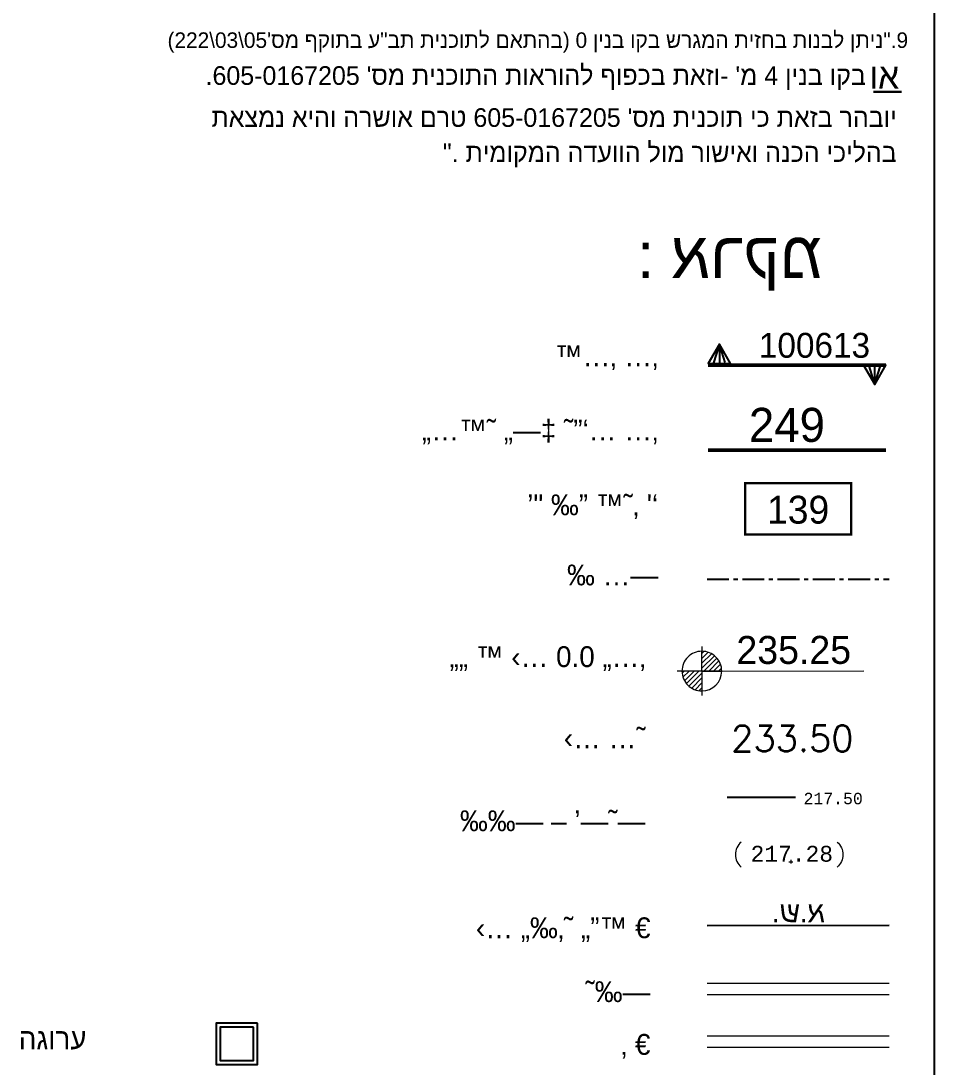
# Model space of a CAD drawing. Header units: millimetres. Extents: x 176729 to 176830, y 575987 to 576058.
# Drawn here: x 176808.31 to 176830.21, y 576010.58 to 576035.68 of the extents above; entities that cross this region are included whole.
import ezdxf
from ezdxf.enums import TextEntityAlignment as Align

# ---------------------------------------------------------------- set-up
doc = ezdxf.new("R2010")
doc.units = ezdxf.units.MM
doc.linetypes.add('KB', pattern=[11, 7, -1.5, 1, -1.5])
for name, color, linetype in [('-MID', 104, 'Continuous'), ('1506', 8, 'Continuous'), ('AMCURB', 31, 'Continuous'), ('divide-_1-', 6, 'Continuous'), ('GUSH_0-_1-_2-', 6, 'Continuous'), ('KIR', 30, 'Continuous'), ('LIKB', 242, 'KB'), ('migrash', 7, 'Continuous'), ('numlot', 3, 'Continuous'), ('reka-pituah-12-2015', 113, 'Continuous'), ('S_POINT-TXELEV', 7, 'Continuous'), ('scellno', 6, 'Continuous'), ('TR_ANOT_L', 7, 'Continuous'), ('TR_GILYON', 7, 'Continuous'), ('TR_GUSH_MARKS', 7, 'Continuous'), ('TR_TABLES', 250, 'Continuous'), ('גבהים חדשים', 6, 'Continuous')]:
    doc.layers.add(name, color=color, linetype=linetype)
for name, color, linetype, lineweight in [('HW-CURB-T', 7, 'Continuous', 20), ('S_POINT', 7, 'Continuous', 18), ('גובה כביש', 4, 'Continuous', 30)]:
    doc.layers.add(name, color=color, linetype=linetype, lineweight=lineweight)
doc.styles.add('0-Techno', font='0-techno')
doc.styles.add('michal_w', font='michal_w')
doc.styles.add('MONOTXT', font='monotxt')
doc.styles.add('mvt-nos_old', font='mvt-nos')
doc.styles.add('ROMANS', font='ROMANS')
doc.styles.add('S_HEBTXT', font='HEBTXT.shx')
doc.styles.add('S_MONOTXT', font='MONOTXT.shx')
doc.styles.add('TRHEBTXT', font='hebtxt')

# ---------------------------------------------------------------- blocks, each defined once
blk = doc.blocks.new('GUSHMARK')
for p, q in [((-0.025, 0.772), (-0.262, 0.028)), ((0, 0.867), (0, 0)), ((0.023, 0.765), (0.24, 0.036))]:
    blk.add_line(p, q)
at = {"layer": 'TR_GUSH_MARKS'}
blk.add_lwpolyline([(0.501, 0), (0, 0.867), (-0.501, 0)], close=True, dxfattribs=at)
blk = doc.blocks.new('ANOT101')
at = {"xscale": 1.4375, "yscale": 1.4375, "zscale": 1.4375}
blk.add_blockref('GUSHMARK', (0, 0), dxfattribs=at)
blk = doc.blocks.new('*X1')
at = {"color": 0, "lineweight": 13}
for p, q in [((131116.426, 76447.097), (131116.525, 76447.196)), ((131116.426, 76446.872), (131116.71, 76447.156)), ((131116.426, 76446.648), (131116.866, 76447.088)), ((131116.426, 76446.423), (131117.001, 76446.997)), ((131116.518, 76446.29), (131117.115, 76446.887)), ((131116.742, 76446.29), (131117.209, 76446.757)), ((131116.967, 76446.29), (131117.281, 76446.605)), ((131117.191, 76446.29), (131117.327, 76446.426))]:
    blk.add_line(p, q, dxfattribs=at)
blk = doc.blocks.new('*X2')
at = {"color": 0, "lineweight": 13}
for p, q in [((131115.521, 76446.191), (131115.62, 76446.29)), ((131115.561, 76446.007), (131115.844, 76446.29)), ((131115.629, 76445.85), (131116.069, 76446.29)), ((131115.719, 76445.716), (131116.293, 76446.29)), ((131115.83, 76445.602), (131116.426, 76446.199)), ((131115.96, 76445.508), (131116.426, 76445.974)), ((131116.112, 76445.435), (131116.426, 76445.75)), ((131116.291, 76445.389), (131116.426, 76445.525))]:
    blk.add_line(p, q, dxfattribs=at)
blk = doc.blocks.new('LEVEL')
at = {"lineweight": 13}
for p, q in [((0, 0.788), (0, 0.638)), ((-0.636, 0), (-0.788, 0)), ((0, 0), (-0.543, 0)), ((0, 0), (0.001, 0)), ((0, 0), (0.638, 0)), ((0, 0), (0, -0.644)), ((0.638, 0), (5.198, 0)), ((0, -0.638), (0, -0.788))]:
    blk.add_line(p, q, dxfattribs=at)
for points in [[(0.638, 0), (0, 0), (0, 0.64)], [(0.001, 0), (-0.638, 0)]]:
    blk.add_lwpolyline(points, dxfattribs=at)
for points in [[(0.638, 0, 0.414214), (0, 0.638, 0.414214)], [(-0.638, 0, 0.414214), (0, -0.638, 0.414214)]]:
    blk.add_lwpolyline(points, format="xyb", dxfattribs=at)
for start, end in [(89.8944, 180.1855), (270.1058, 359.8194)]:
    blk.add_arc((0, 0), 0.638, start, end, dxfattribs=at)
at = {"lineweight": 13, "xscale": 0.7, "yscale": 0.7, "zscale": 0.7}
for name in ['*X1', '*X2']:
    blk.add_blockref(name, (-91781.499, -53512.403), dxfattribs=at)
at = {"lineweight": 13}
blk.add_attdef('LEVEL', text='', height=0.9, dxfattribs=at).set_placement((2.952, 0.227), align=Align.CENTER)
blk = doc.blocks.new('ANOT0')
at = {"style": 'TRHEBTXT', "flags": 8}
blk.add_attdef('TEXT', text='', height=1.6, dxfattribs=at).set_placement((0, -1.16), align=Align.TOP_CENTER)
blk = doc.blocks.new('e1')
at = {"layer": '-MID'}
for points in [[(0.5, 1), (-0.5, 1), (-0.5, 0), (0.5, 0)], [(0.4, 0.9), (-0.4, 0.9), (-0.4, 0.1), (0.4, 0.1)]]:
    blk.add_lwpolyline(points, close=True, dxfattribs=at)
blk = doc.blocks.new('S_POINT')
at = {"color": 0}
for p, q in [((-0.21, 0), (0.21, 0)), ((0, 0.21), (0, -0.21))]:
    blk.add_line(p, q, dxfattribs=at)
for points in [[(-5.31, 2.11, 0.454741), (-5.31, -0.59)], [(4.96, 2.11, -0.454741), (4.96, -0.59)]]:
    blk.add_lwpolyline(points, format="xyb")
blk.add_point((0, 0))
at = {"style": 'S_HEBTXT'}
blk.add_attdef('S_POINT', text='', height=0.833, dxfattribs=at).set_placement((0, 2.25), align=Align.CENTER)
at = {"style": 'S_MONOTXT'}
blk.add_attdef('S_ELEVATION', text='', height=0.833, dxfattribs=at).set_placement((1.94, 0), align=Align.RIGHT)
blk = doc.blocks.new('89')
at = {"layer": 'TR_TABLES', "const_width": 0.2, "flags": 128}
blk.add_lwpolyline([(475.44, 416.05), (478.17, 416.05)], dxfattribs=at)
at = {"layer": 'TR_TABLES', "style": 'TRHEBTXT'}
for s, height, p in [('(222\\03\\05\'סמ ףקותב ע"בת תינכותל םאתהב) 0 ןינב וקב שרגמה תיזחב תונבל ןתינ".9', 1.5, (478.8, 420.28)), (".605-0167205 'סמ תינכותה תוארוהל ףופכב תאזו- 'מ 4 ןינב וקב ", 1.8, (475.4, 416.72)), ('וא', 2.4, (477.93, 416.37)), ("תאצמנ איהו הרשוא םרט 605-0167205 'סמ תינכות יכ תאזב רהבוי", 1.8, (477.7, 412.67)), ('". תימוקמה הדעווה לומ רושיאו הנכה יכילהב', 1.8, (477.7, 409.28))]:
    blk.add_text(s, height=height, dxfattribs=at).set_placement(p, align=Align.RIGHT)
blk = doc.blocks.new('dugma')
at = {"layer": '-MID', "lineweight": 0}
for p, q in [((1130.49, 636.35), (1112.93, 636.35)), ((1130.49, 635.27), (1112.93, 635.27))]:
    blk.add_line(p, q, dxfattribs=at)
at = {"layer": '1506', "flags": 128}
blk.add_lwpolyline([(1121.46, 659.38), (1114.88, 659.38)], dxfattribs=at)
at = {"layer": 'AMCURB'}
blk.add_lwpolyline([(1112.93, 647.03), (1130.48, 647.05)], dxfattribs=at)
at = {"layer": 'divide-_1-', "const_width": 0.356}
for points in [[(1113.02, 701.04), (1130.18, 701.04)], [(1113.02, 692.85), (1130.18, 692.85)]]:
    blk.add_lwpolyline(points, dxfattribs=at)
at = {"layer": 'KIR', "lineweight": 0}
for p, q in [((1130.49, 641.43), (1112.93, 641.43)), ((1130.49, 640.35), (1112.93, 640.35))]:
    blk.add_line(p, q, dxfattribs=at)
at = {"layer": 'LIKB', "ltscale": 0.3}
blk.add_lwpolyline([(1112.93, 680.4), (1130.48, 680.41)], dxfattribs=at)
at = {"layer": 'migrash', "ltscale": 5}
blk.add_lwpolyline([(1134.8, 825.28), (1134.8, 537.09)], dxfattribs=at)
at = {"layer": 'GUSH_0-_1-_2-', "color": 5, "xscale": 1.5, "yscale": 1.5, "zscale": 1.5}
blk.add_blockref('ANOT101', (1114.12, 701.2), dxfattribs=at)
at = {"layer": 'GUSH_0-_1-_2-', "color": 5, "xscale": 1.5, "yscale": 1.5, "zscale": 1.5, "rotation": 180}
blk.add_blockref('ANOT101', (1129.08, 701.04), dxfattribs=at)
at = {"layer": 'LIKB'}
blk.add_blockref('89', (653.5, 311.33), dxfattribs=at)
at = {"layer": 'reka-pituah-12-2015', "linetype": 'Continuous', "lineweight": 13, "xscale": 4, "yscale": 4, "zscale": 4}
blk.add_blockref('e1', (1067.63, 633.62), dxfattribs=at)
at = {"layer": 'S_POINT'}
ref = blk.add_blockref('S_POINT', (1121, 653.18), dxfattribs=dict(at, xscale=0.900000000000091, yscale=0.900000000000091, zscale=0.900000000000091))
ref.add_attrib('S_ELEVATION', '217.28', dxfattribs={"layer": 'S_POINT-TXELEV', "height": 1.53, "style": 'S_MONOTXT'}).set_placement((1125.07, 653.18), align=Align.RIGHT)
at = {"layer": 'TR_ANOT_L'}
ref = blk.add_blockref('ANOT0', (1112.89, 711.1), dxfattribs=dict(at, xscale=0.8, yscale=0.8000000000000007, zscale=0.8))
ref.add_attrib('TEXT', '100613', dxfattribs={"layer": '0', "color": 3, "height": 2.4, "style": 'TRHEBTXT', "flags": 8}).set_placement((1123.28, 704.15), align=Align.TOP_CENTER)
at = {"layer": 'גבהים חדשים', "xscale": 2.999999999999997, "yscale": 2.999999999999996, "zscale": 6.840213646913536, "rotation": 0.07169738821248488}
blk.add_blockref('LEVEL', (1112.43, 671.55), dxfattribs=at).add_auto_attribs({'LEVEL': '235.25'})
at = {"layer": '1506', "style": 'MONOTXT'}
blk.add_text('217.50', height=1.1, rotation=359.9305, dxfattribs=at).set_placement((1125.08, 659.27, 217.5), align=Align.MIDDLE)
at = {"layer": 'HW-CURB-T', "style": '0-Techno', "text_generation_flag": 2}
blk.add_text('א.ש.', height=2, rotation=0.0345, dxfattribs=at).set_placement((1124.29, 648.34), align=Align.MIDDLE_LEFT)
at = {"layer": 'TR_GILYON', "style": 'michal_w', "text_generation_flag": 2}
blk.add_text('מקרא :', height=4.452, dxfattribs=at).set_placement((1106.18, 709.43), align=Align.RIGHT)
at = {"layer": 'TR_TABLES', "style": 'TRHEBTXT'}
for s, height, p in [('™…‚ …‚ ', 2.004, (1108.97, 700.93)), ('„…™˜ „—‡ ˜”‘… …‚ ', 2.0035, (1108.97, 693.78)), ('’" ‰” ™˜‚ \'‘ ', 2.0035, (1108.97, 686.57)), ('‰ …— ', 2.004, (1108.97, 679.81)), ('„„ ™ ‹… 0.0 „…‚', 2.0035, (1107.02, 671.94)), ('‹… …˜', 2.004, (1107.02, 664.12)), ('‰‰— – ’—˜—', 2.004, (1106.99, 656.12)), ('‹… „‰‚˜ „”™ €', 2.0035, (1107.48, 645.81)), ('˜‰—', 2.004, (1107.47, 639.65)), ('הגורע', 2.004, (1053.14, 635.11)), ('‚ €', 2.004, (1107.47, 634.57))]:
    blk.add_text(s, height=height, dxfattribs=at).set_placement(p, align=Align.RIGHT)
at = {"layer": 'גובה כביש', "style": 'ROMANS'}
blk.add_text('233.50', height=2.5, dxfattribs=at).set_placement((1121.15, 663.81), align=Align.CENTER)
blk = doc.blocks.new('TR_LOT')
at = {"flags": 8}
blk.add_attdef('LOT', text='', height=3, dxfattribs=at).set_placement((0, 0), align=Align.MIDDLE_CENTER)
at = {"style": 'TRHEBTXT', "flags": 9}
blk.add_attdef('DESC', text='', height=2, dxfattribs=at).set_placement((0, -4.5), align=Align.MIDDLE_CENTER)
for tag, p in [('TYPE_CODE', (0, -9)), ('GUSH', (0, -10.6))]:
    blk.add_attdef(tag, text='', height=1.5, dxfattribs=at).set_placement(p, align=Align.TOP_CENTER)
blk = doc.blocks.new('CELLNO')
at = {"layer": 'scellno', "const_width": 0.25}
blk.add_lwpolyline([(-5.71, -2.8), (-5.71, 2.73), (5.71, 2.73), (5.71, -2.8)], close=True, dxfattribs=at)
at = {"layer": 'scellno', "style": 'mvt-nos_old'}
blk.add_attdef('CELLNO', text='', height=3, dxfattribs=at).set_placement((0, -1.63), align=Align.CENTER)
at = {"layer": 'scellno', "style": 'mvt-nos_old', "flags": 1}
for tag, p in [('CODE', (0, -6.04)), ('AREA', (0, -9.18))]:
    blk.add_attdef(tag, text='', height=2.5, dxfattribs=at).set_placement(p, align=Align.CENTER)

msp = doc.modelspace()

# ---------------------------------------------------------------- block references
at = {"xscale": 0.2489010165445507, "yscale": 0.2489010165445507, "zscale": 0.2489010165331615}
msp.add_blockref('dugma', (176547.757, 575852.933), dxfattribs=at)
at = {"layer": 'numlot', "color": 255}
ref = msp.add_blockref('TR_LOT', (176826.682, 576023.758), dxfattribs=dict(at, xscale=0.3713554152636789, yscale=0.3713554152054712, zscale=0.3713554152578147))
ref.add_attrib('LOT', '249', dxfattribs={"layer": '0', "height": 0.817}).set_placement((176826.682, 576025.989), align=Align.MIDDLE_CENTER)
at = {"layer": 'scellno', "xscale": 0.2228132491582073, "yscale": 0.2228132490999997, "zscale": 0.2228132491546888}
msp.add_blockref('CELLNO', (176826.951, 576023.983), dxfattribs=at).add_auto_attribs({'CELLNO': '139'})

doc.saveas('drawing.dxf')
